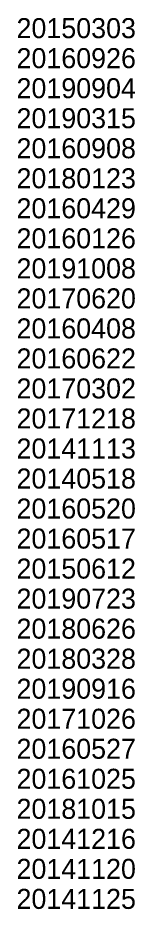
# Model space of a CAD drawing. Header units: millimetres. Extents: x -6 to 13, y -285 to 1.
# Drawn here: x 7.67 to 12.35, y -70.41 to -34.79 of the extents above; entities that cross this region are included whole.
import ezdxf
from ezdxf.enums import TextEntityAlignment as Align

# ---------------------------------------------------------------- set-up
doc = ezdxf.new("R2010")
doc.units = ezdxf.units.MM
for name, color, linetype in [('20140518', 28, 'Continuous'), ('20141113', 27, 'Continuous'), ('20141120', 41, 'Continuous'), ('20141125', 42, 'Continuous'), ('20141216', 40, 'Continuous'), ('20150303', 13, 'Continuous'), ('20150612', 31, 'Continuous'), ('20160126', 20, 'Continuous'), ('20160408', 23, 'Continuous'), ('20160429', 19, 'Continuous'), ('20160517', 30, 'Continuous'), ('20160520', 29, 'Continuous'), ('20160527', 37, 'Continuous'), ('20160622', 24, 'Continuous'), ('20160908', 17, 'Continuous'), ('20160926', 14, 'Continuous'), ('20161025', 38, 'Continuous'), ('20170302', 25, 'Continuous'), ('20170620', 22, 'Continuous'), ('20171026', 36, 'Continuous'), ('20171218', 26, 'Continuous'), ('20180123', 18, 'Continuous'), ('20180328', 34, 'Continuous'), ('20180626', 33, 'Continuous'), ('20181015', 39, 'Continuous'), ('20190315', 16, 'Continuous'), ('20190723', 32, 'Continuous'), ('20190904', 15, 'Continuous'), ('20190916', 35, 'Continuous'), ('20191008', 21, 'Continuous')]:
    doc.layers.add(name, color=color, linetype=linetype)

msp = doc.modelspace()

# ---------------------------------------------------------------- texts
at = {"layer": '20140518'}
msp.add_text('20140518', height=0.8, dxfattribs=at).set_placement((10, -53.6), align=Align.CENTER)
at = {"layer": '20141113'}
msp.add_text('20141113', height=0.8, dxfattribs=at).set_placement((10, -52.4), align=Align.CENTER)
at = {"layer": '20141120'}
msp.add_text('20141120', height=0.8, dxfattribs=at).set_placement((10, -69.2), align=Align.CENTER)
at = {"layer": '20141125'}
msp.add_text('20141125', height=0.8, dxfattribs=at).set_placement((10, -70.4), align=Align.CENTER)
at = {"layer": '20141216'}
msp.add_text('20141216', height=0.8, dxfattribs=at).set_placement((10, -68), align=Align.CENTER)
at = {"layer": '20150303'}
msp.add_text('20150303', height=0.8, dxfattribs=at).set_placement((10, -35.6), align=Align.CENTER)
at = {"layer": '20150612'}
msp.add_text('20150612', height=0.8, dxfattribs=at).set_placement((10, -57.2), align=Align.CENTER)
at = {"layer": '20160126'}
msp.add_text('20160126', height=0.8, dxfattribs=at).set_placement((10, -44), align=Align.CENTER)
at = {"layer": '20160408'}
msp.add_text('20160408', height=0.8, dxfattribs=at).set_placement((10, -47.6), align=Align.CENTER)
at = {"layer": '20160429'}
msp.add_text('20160429', height=0.8, dxfattribs=at).set_placement((10, -42.8), align=Align.CENTER)
at = {"layer": '20160517'}
msp.add_text('20160517', height=0.8, dxfattribs=at).set_placement((10, -56), align=Align.CENTER)
at = {"layer": '20160520'}
msp.add_text('20160520', height=0.8, dxfattribs=at).set_placement((10, -54.8), align=Align.CENTER)
at = {"layer": '20160527'}
msp.add_text('20160527', height=0.8, dxfattribs=at).set_placement((10, -64.4), align=Align.CENTER)
at = {"layer": '20160622'}
msp.add_text('20160622', height=0.8, dxfattribs=at).set_placement((10, -48.8), align=Align.CENTER)
at = {"layer": '20160908'}
msp.add_text('20160908', height=0.8, dxfattribs=at).set_placement((10, -40.4), align=Align.CENTER)
at = {"layer": '20160926'}
msp.add_text('20160926', height=0.8, dxfattribs=at).set_placement((10, -36.8), align=Align.CENTER)
at = {"layer": '20161025'}
msp.add_text('20161025', height=0.8, dxfattribs=at).set_placement((10, -65.6), align=Align.CENTER)
at = {"layer": '20170302'}
msp.add_text('20170302', height=0.8, dxfattribs=at).set_placement((10, -50), align=Align.CENTER)
at = {"layer": '20170620'}
msp.add_text('20170620', height=0.8, dxfattribs=at).set_placement((10, -46.4), align=Align.CENTER)
at = {"layer": '20171026'}
msp.add_text('20171026', height=0.8, dxfattribs=at).set_placement((10, -63.2), align=Align.CENTER)
at = {"layer": '20171218'}
msp.add_text('20171218', height=0.8, dxfattribs=at).set_placement((10, -51.2), align=Align.CENTER)
at = {"layer": '20180123'}
msp.add_text('20180123', height=0.8, dxfattribs=at).set_placement((10, -41.6), align=Align.CENTER)
at = {"layer": '20180328'}
msp.add_text('20180328', height=0.8, dxfattribs=at).set_placement((10, -60.8), align=Align.CENTER)
at = {"layer": '20180626'}
msp.add_text('20180626', height=0.8, dxfattribs=at).set_placement((10, -59.6), align=Align.CENTER)
at = {"layer": '20181015'}
msp.add_text('20181015', height=0.8, dxfattribs=at).set_placement((10, -66.8), align=Align.CENTER)
at = {"layer": '20190315'}
msp.add_text('20190315', height=0.8, dxfattribs=at).set_placement((10, -39.2), align=Align.CENTER)
at = {"layer": '20190723'}
msp.add_text('20190723', height=0.8, dxfattribs=at).set_placement((10, -58.4), align=Align.CENTER)
at = {"layer": '20190904'}
msp.add_text('20190904', height=0.8, dxfattribs=at).set_placement((10, -38), align=Align.CENTER)
at = {"layer": '20190916'}
msp.add_text('20190916', height=0.8, dxfattribs=at).set_placement((10, -62), align=Align.CENTER)
at = {"layer": '20191008'}
msp.add_text('20191008', height=0.8, dxfattribs=at).set_placement((10, -45.2), align=Align.CENTER)

doc.saveas('drawing.dxf')
